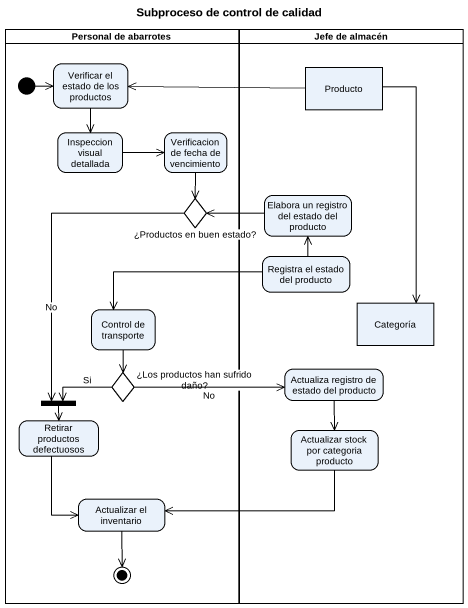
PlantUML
@startuml
title Subproceso de control de calidad
hide empty description
state "Personal de abarrotes" as Personal_de_abarrotes <<partition>> {
  state "Verificar el estado de los productos" as Verificar_el_estado_de_los
  state "Inspeccion visual detallada" as Inspeccion_visual_detallada
  state "Verificacion de fecha de vencimiento" as Verificacion_de_fecha_de
  state "¿Productos en buen estado?" as Productos_en_buen_estado <<choice>>
  state "Control de transporte" as Control_de_transporte
  state fork1 <<join>>
  state "¿Los productos han sufrido daño?" as Los_productos_han_sufrido <<choice>>
  state "Retirar productos defectuosos" as Retirar_productos
  state "Actualizar el inventario" as Actualizar_el_inventario
  [*] -right-> Verificar_el_estado_de_los
  Actualizar_el_inventario --> [*]
}
state "Jefe de almacén" as Jefe_de_almacén <<partition>> {
  state Producto <<object>>
  state "Elabora un registro del estado del producto" as Elabora_un_registro_del
  state "Registra el estado del producto" as Registra_el_estado_del
  state Categoría <<object>>
  state "Actualiza registro de estado del producto" as Actualiza_registro_de
  state "Actualizar stock por categoria producto" as Actualizar_stock_por
}
Verificar_el_estado_de_los --> Inspeccion_visual_detallada
Producto -left-> Verificar_el_estado_de_los
Producto --> Categoría
Inspeccion_visual_detallada -right-> Verificacion_de_fecha_de
Verificacion_de_fecha_de --> Productos_en_buen_estado
Productos_en_buen_estado --> fork1 : No
Elabora_un_registro_del -left-> Productos_en_buen_estado
Registra_el_estado_del -up-> Elabora_un_registro_del
Registra_el_estado_del -left-> Control_de_transporte
Control_de_transporte --> Los_productos_han_sufrido
fork1 --> Retirar_productos
Los_productos_han_sufrido -left-> fork1 : Si
Los_productos_han_sufrido -right-> Actualiza_registro_de : No
Actualiza_registro_de --> Actualizar_stock_por
Retirar_productos --> Actualizar_el_inventario
Actualizar_stock_por -left-> Actualizar_el_inventario
@enduml
